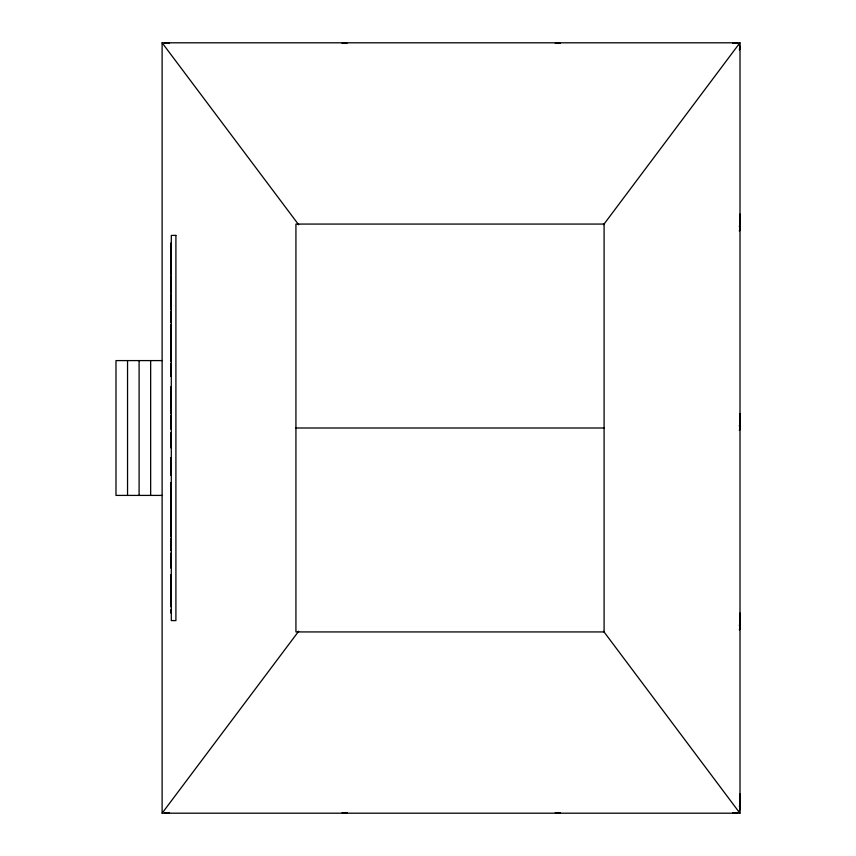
<?xml version="1.0" encoding="UTF-8"?>
<svg xmlns="http://www.w3.org/2000/svg" width="856" height="856" viewBox="0 0 856 856"><rect width="100%" height="100%" fill="white"/><g stroke="black" fill="none" stroke-linecap="round" stroke-linejoin="round"><path stroke-width="1.28" d="M740.012 793.94L740.012 808.385L739.37 805.978A4.815 4.815 0 0 1 739.37 810.793M740.012 627.502L739.37 625.094A4.815 4.815 0 0 1 739.37 629.909L740.012 627.502L740.012 613.057M740.012 428L739.37 425.593A4.815 4.815 0 0 1 739.37 430.408L740.012 428L740.012 413.555M740.012 228.499L739.37 226.091A4.815 4.815 0 0 1 739.37 230.906L740.012 228.499L740.012 214.054M740.012 46.77L739.37 49.177M162.116 813.2L162.116 42.8L740.012 42.8L740.012 813.2L162.116 813.2L298.68 631.236M603.576 224.7L739.916 42.8M735.197 42.8L732.79 43.442A4.815 4.815 0 0 1 737.605 43.442M171.296 243.19L170.719 243.19L170.719 274.155L171.296 274.155M170.719 258.287L171.296 258.287M170.719 258.426L171.296 258.426M170.719 264.665L171.296 264.665M170.719 267.768L171.296 267.768M171.296 275.942L170.719 275.942L170.719 292.174L171.296 292.174M170.719 279.377L171.296 279.377M170.719 284.106L171.296 284.106M170.719 288.675L171.296 288.675M171.296 293.961L170.719 293.961L170.719 309.829L171.296 309.829M170.719 300.349L171.296 300.349M170.719 303.452L171.296 303.452M171.296 311.627L170.719 311.627L170.719 322.594L171.296 322.594M170.719 314.141L171.296 314.141M171.296 324.585L170.719 324.585L170.719 336.536M171.296 336.89L170.719 336.89L170.719 352.758L171.296 352.758M170.719 343.277L171.296 343.277M170.719 346.38L171.296 346.38M171.296 353.817L170.719 353.817L170.719 361.168L171.296 361.168M162.212 360.59L115.988 360.59L115.988 495.41L162.212 495.41M171.296 363.329L170.719 363.329L170.719 376.212M170.719 363.5L171.296 363.5M170.719 375.474L171.296 375.474M171.296 386.912L170.719 386.912L170.719 413.694L171.296 413.694M170.719 389.437L171.296 389.437M170.719 397.89L171.296 397.89M170.719 404.203L171.296 404.203M170.719 407.306L171.296 407.306M171.296 415.492L170.719 415.492L170.719 429.027L171.296 429.027M170.719 419.065L171.296 419.065M170.719 426.673L171.296 426.673M295.93 428L604.09 428M171.296 432.869L170.719 432.869L170.719 447.795M170.719 469.184L171.296 469.184M170.719 469.441L171.296 469.441M170.719 471.924L171.296 471.924M171.296 475.123L170.719 475.123L170.719 457.607M171.296 482.763L170.719 482.763L170.719 505.596L171.296 505.596M170.719 485.352L171.296 485.352M170.719 489.161L171.296 489.161M170.719 492.949L171.296 492.949M170.719 495.506L171.296 495.506M170.719 499.337L171.296 499.337M170.719 503.125L171.296 503.125M171.296 505.8L170.719 505.8L170.719 536.755L171.296 536.755M170.719 512.177L171.296 512.177M170.719 515.28L171.296 515.28M170.719 521.529L171.296 521.668M171.296 538.67L170.719 538.67L170.719 550.504L171.296 550.504M171.296 553.276L170.719 553.276L170.719 567.935L171.296 567.935M171.296 588.939L170.719 588.939L170.719 574.772M171.296 609.9L170.719 609.9L170.719 612.896L171.296 612.896M735.197 813.2L732.79 812.558A4.815 4.815 0 0 0 737.605 812.558M162.116 42.8L298.68 224.764M603.576 631.3L739.916 813.2M170.719 590.191L170.719 606.701M150.656 360.59L150.656 495.41M139.1 360.59L139.1 495.41M127.544 360.59L127.544 495.41M169.435 812.558A4.815 4.815 0 0 1 164.62 812.558M164.62 43.442A4.815 4.815 0 0 1 169.435 43.442M739.37 45.208A4.815 4.815 0 0 1 739.37 50.023M343.299 42.961L342.132 43.442A4.815 4.815 0 0 1 346.948 43.442L343.299 42.961M556.443 42.961L555.277 43.442A4.815 4.815 0 0 1 560.092 43.442L556.443 42.961M346.948 812.558L344.54 813.2L342.132 812.558A4.815 4.815 0 0 0 346.948 812.558M560.092 812.558L557.684 813.2L555.277 812.558A4.815 4.815 0 0 0 560.092 812.558M604.09 224.069L295.93 224.069L295.93 631.931L604.09 631.931L604.09 224.069M175.908 235.4L171.296 235.4L171.296 620.6L175.908 620.6L175.908 235.4M171.296 588.735L170.719 588.735L171.296 588.746"/></g></svg>
